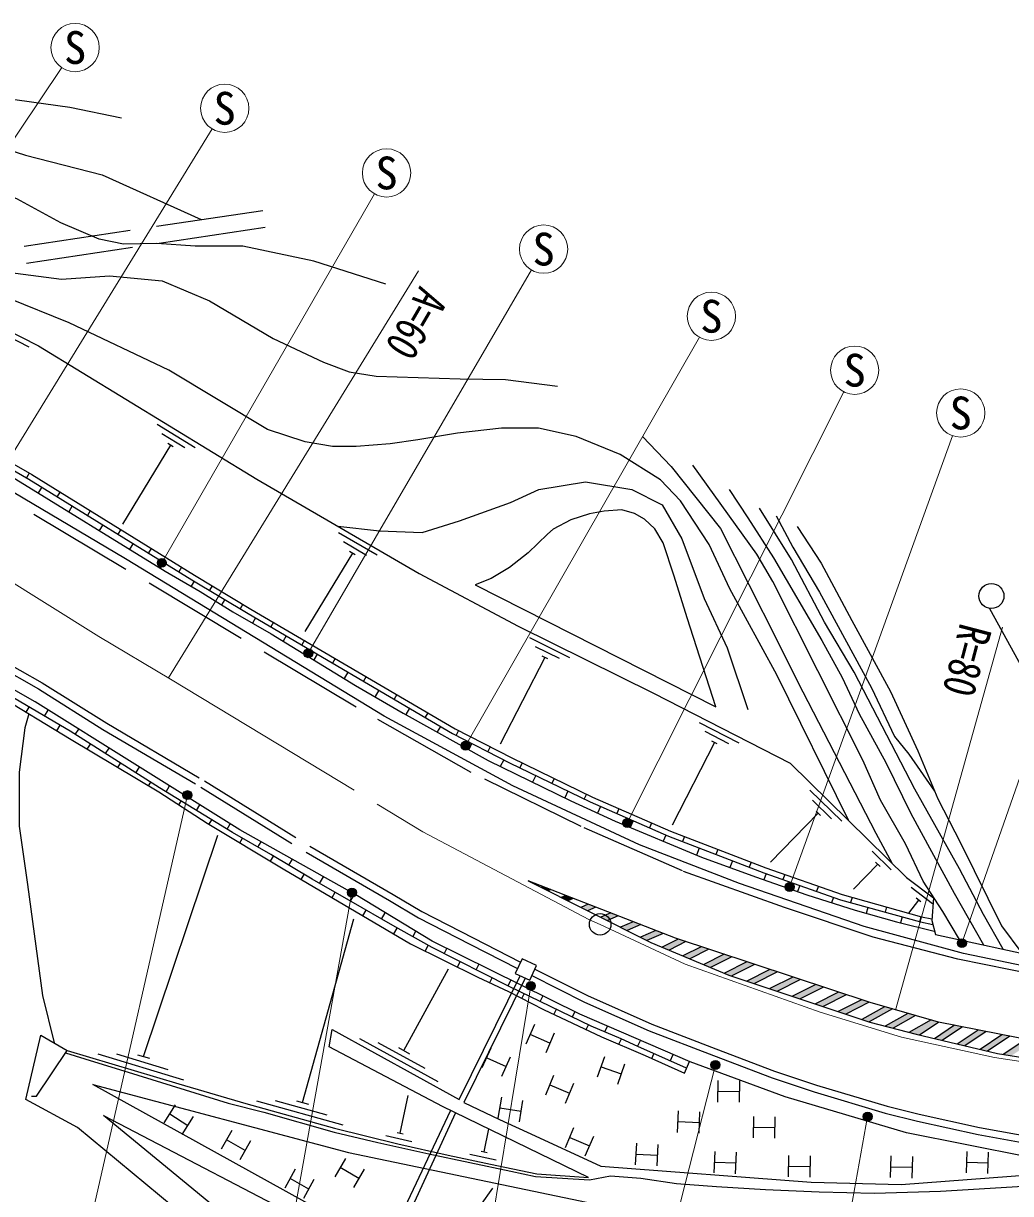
# Model space of a CAD drawing. Units: millimetres at full size, sheet at 1:1000; details may follow other scales. Extents: x 40000 to 680000, y 20000 to 380000.
# Drawn here: x 430116 to 485326, y 260016 to 325454 of the extents above; entities that cross this region are included whole.
import ezdxf
from ezdxf.enums import TextEntityAlignment as Align

# ---------------------------------------------------------------- set-up
doc = ezdxf.new("R2010")
doc.units = ezdxf.units.MM
doc.header["$LTSCALE"] = 1000
doc.linetypes.add('CHAIN', pattern=[18.5, 12, -1.5, 3.5, -1.5])
doc.linetypes.add('DASHED', pattern=[7.5, 6, -1.5])
for name, color, linetype, lineweight in [('M-BGD', 7, 'Continuous', 25), ('M-BMK', 2, 'CHAIN', 13), ('M-BMK-SRVR', 3, 'Continuous', 25), ('M-STR-HTXT', 7, 'Continuous', 13), ('M-STR-STRC', 7, 'Continuous', 25)]:
    doc.layers.add(name, color=color, linetype=linetype, lineweight=lineweight)
doc.styles.add('ＭＳ ゴシック', font='')
doc.styles.get('ＭＳ ゴシック').set_extended_font_data('MS Gothic')

msp = doc.modelspace()

# ---------------------------------------------------------------- hatches: boundary and pattern name
at = {"layer": 'M-STR-STRC'}
for points in [[(438101, 295352, -0.41421), (437922, 295047, -0.41421), (437617, 295227, -1)], [(446292, 290297, -0.41421), (446112, 289993, -0.41421), (445808, 290174, -1)], [(455087, 285123, -0.41421), (454909, 284818, -0.41421), (454604, 284996, -1)], [(439078, 282168, -1), (439504, 282430, -0.41421), (439422, 282086, -0.41421)], [(464125, 280821, -0.41421), (463963, 280507, -0.41421), (463649, 280669, -1)], [(448284, 276707, -1), (448698, 276988, -1)], [(459188, 277180), (459087, 277136), (459456, 276950), (459608, 277017)], [(473195, 277267, -0.41421), (473071, 276936, -0.41421), (472740, 277059, -1)], [(460865, 276526), (460446, 276690), (460194, 276579), (460562, 276393)], [(462123, 276036), (461704, 276200), (461300, 276022), (461669, 275836)], [(462775, 275280), (462406, 275465), (462682, 275586), (462962, 275709), (463381, 275546)], [(464639, 275056), (464220, 275219), (463512, 274909), (463881, 274723)], [(465897, 274566), (465478, 274729), (464619, 274352), (464987, 274166)], [(467165, 274105), (466738, 274246), (465838, 273794), (466225, 273633)], [(482830, 274127, -0.41421), (482711, 273794, -0.41421), (482378, 273914, -1)], [(468447, 273681), (468020, 273822), (467001, 273310), (467388, 273149)], [(469729, 273257), (469301, 273398), (468164, 272826), (468551, 272665)], [(471010, 272833), (470583, 272974), (469327, 272342), (469573, 272240), (469728, 272188)], [(472292, 272409), (471865, 272550), (470580, 271904), (471006, 271762)], [(458290, 271488, -1), (458699, 271776, -1)], [(473574, 271984), (473146, 272126), (471857, 271478), (472283, 271336)], [(474855, 271560), (474428, 271702), (473135, 271051), (473560, 270909)], [(476137, 271136), (475710, 271277), (474412, 270625), (474838, 270483)], [(477419, 270712), (476991, 270853), (475689, 270199), (476115, 270057)], [(478716, 270340), (478283, 270463), (477014, 269757), (477423, 269620)], [(480015, 269970), (479582, 270093), (478308, 269384), (478751, 269267)], [(481313, 269602), (481297, 269605), (480880, 269724), (479638, 269032), (480052, 268923), (480234, 268879)], [(482638, 269339), (482196, 269427), (481079, 268679), (481502, 268579)], [(483962, 269077), (483520, 269164), (482347, 268379), (482770, 268279)], [(485286, 268814), (484845, 268902), (483615, 268079), (484038, 267979)], [(486610, 268552), (486169, 268639), (484911, 267798), (485375, 267725)], [(468603, 267084, -1), (469035, 267335, -0.41421), (468945, 266994, -0.41421)], [(477126, 264177, -1), (477539, 264458, -1)]]:
    msp.add_hatch(color=256, dxfattribs=at).paths.add_polyline_path(points)

# ---------------------------------------------------------------- linework, layer by layer
at = {"layer": 'M-BGD', "linetype": 'DASHED'}
for p, q in [((430151, 312991), (444038, 315080)), ((430292, 312052), (444179, 314140))]:
    msp.add_line(p, q, dxfattribs=at)
at = {"layer": 'M-BGD'}
for p, q in [((430433, 307358), (428201, 308485)), ((439728, 301722), (437594, 303025)), ((439145, 301727), (437865, 302508)), ((438348, 301862), (435659, 297458)), ((438498, 301770), (438199, 301953)), ((430445, 300300), (430296, 300040)), ((431149, 299519), (430950, 299196)), ((432157, 299249), (432000, 298994)), ((432851, 298468), (432653, 298148)), ((433859, 298198), (433702, 297943)), ((434553, 297418), (434356, 297099)), ((435561, 297148), (435404, 296893)), ((449895, 295717), (447734, 296973)), ((449312, 295708), (448015, 296462)), ((436255, 296367), (436059, 296050)), ((437263, 296098), (437106, 295842)), ((448513, 295826), (445864, 291447)), ((448664, 295738), (448362, 295914)), ((437957, 295317), (437762, 295002)), ((438965, 295047), (438808, 294792)), ((439660, 294268), (439492, 293989)), ((440671, 294011), (440517, 293754)), ((441374, 293239), (441200, 292948)), ((442386, 292982), (442232, 292724)), ((443092, 292214), (442920, 291921)), ((444106, 291967), (443954, 291708)), ((444817, 291202), (444641, 290902)), ((445831, 290955), (445679, 290696)), ((460673, 289978), (458432, 291086)), ((460092, 289931), (458748, 290596)), ((446542, 290190), (446350, 289863)), ((447556, 289943), (447405, 289684)), ((459287, 289994), (456781, 285140)), ((459444, 289917), (459130, 290072)), ((448267, 289178), (448059, 288824)), ((449282, 288931), (449130, 288672)), ((449992, 288167), (449781, 287806)), ((451007, 287919), (450855, 287661)), ((430271, 286929), (430439, 287217)), ((431302, 286710), (431502, 287051)), ((451718, 287155), (451512, 286804)), ((452732, 286908), (452580, 286649)), ((431981, 285893), (432164, 286204)), ((433020, 285688), (433208, 285985)), ((453443, 286143), (453258, 285829)), ((470155, 285205), (467930, 286344)), ((454448, 285914), (454311, 285648)), ((469573, 285165), (468238, 285849)), ((468925, 285160), (468613, 285320)), ((433685, 284868), (433866, 285154)), ((434711, 284619), (434905, 284926)), ((455200, 285190), (455022, 284844)), ((456227, 284999), (456090, 284733)), ((468769, 285240), (466404, 280620)), ((435402, 283842), (435556, 284085)), ((456979, 284275), (456788, 283904)), ((458006, 284100), (457874, 283831)), ((436401, 283550), (436602, 283867)), ((458774, 283394), (458592, 283020)), ((437119, 282815), (437246, 283016)), ((438095, 282486), (438294, 282811)), ((459805, 283227), (459673, 282957)), ((460573, 282520), (460388, 282140)), ((461604, 282353), (461472, 282083)), ((475882, 280834), (474099, 282585)), ((438816, 281749), (438947, 281963)), ((439799, 281440), (439990, 281752)), ((462382, 281668), (462218, 281293)), ((463418, 281541), (463298, 281266)), ((475315, 280970), (474245, 282021)), ((474695, 281159), (474445, 281404)), ((440500, 280670), (440652, 280917)), ((464214, 280864), (464050, 280491)), ((465250, 280737), (465129, 280462)), ((474570, 281281), (471893, 278555)), ((441504, 280395), (441687, 280693)), ((436841, 267680), (440985, 280056)), ((442222, 279635), (442367, 279889)), ((443235, 279393), (443407, 279694)), ((466045, 280061), (465897, 279723)), ((467083, 279977), (466976, 279697)), ((443931, 278608), (444102, 278894)), ((467910, 279340), (467761, 278948)), ((468952, 279264), (468845, 278983)), ((478647, 278119), (477577, 279170)), ((444960, 278381), (445157, 278711)), ((469779, 278627), (469633, 278245)), ((470820, 278550), (470713, 278270)), ((477902, 278430), (476545, 277049)), ((478027, 278308), (477777, 278553)), ((445650, 277586), (445819, 277868)), ((446681, 277362), (446895, 277734)), ((471648, 277916), (471523, 277559)), ((472691, 277867), (472592, 277584)), ((447378, 276569), (447548, 276864)), ((473535, 277252), (473413, 276905)), ((474578, 277203), (474478, 276920)), ((480954, 276217), (479760, 277125)), ((448415, 276365), (448639, 276755)), ((475422, 276588), (475314, 276282)), ((476457, 276582), (476376, 276293)), ((480175, 276433), (479617, 275700)), ((480314, 276327), (480036, 276538)), ((449101, 275554), (449280, 275864)), ((450146, 275363), (450352, 275719)), ((477340, 276024), (477245, 275686)), ((478383, 276044), (478303, 275755)), ((480310, 275506), (480229, 275218)), ((445725, 265106), (448591, 275374)), ((450829, 274536), (451013, 274866)), ((479266, 275486), (479173, 275154)), ((451887, 274379), (452058, 274685)), ((452587, 273581), (452760, 273892)), ((453648, 273433), (453795, 273723)), ((454393, 272690), (454541, 272982)), ((451398, 268009), (453883, 272584)), ((455434, 272531), (455587, 272835)), ((456194, 271818), (456326, 272080)), ((457219, 271629), (457380, 271948)), ((457994, 270934), (458119, 271194)), ((459020, 270760), (459166, 271064)), ((459781, 270036), (459921, 270327)), ((460822, 269893), (460959, 270177)), ((458701, 269465), (458224, 268364)), ((459802, 268988), (459325, 267887)), ((461593, 269188), (461724, 269460)), ((462641, 269062), (462776, 269379)), ((448919, 268692), (453297, 266276)), ((449940, 268471), (452566, 267022)), ((459563, 268437), (458462, 268914)), ((463421, 268372), (463561, 268670)), ((464466, 268245), (464626, 268584)), ((434274, 267826), (439062, 266386)), ((435318, 267825), (438191, 266961)), ((436506, 267781), (437176, 267580)), ((451092, 268178), (451704, 267840)), ((455782, 267061), (456269, 268158)), ((456879, 266575), (457366, 267672)), ((462223, 266545), (462627, 267675)), ((465262, 267575), (465379, 267836)), ((466292, 267429), (466457, 267798)), ((456025, 267610), (457122, 267123)), ((462425, 267110), (463555, 266707)), ((463353, 266142), (463757, 267272)), ((459326, 265536), (459784, 266645)), ((468962, 265138), (468978, 266338)), ((459555, 266091), (460664, 265632)), ((460434, 265077), (460893, 266186)), ((468970, 265738), (470170, 265722)), ((470162, 265122), (470178, 266322)), ((443156, 265197), (447973, 263858)), ((444200, 265218), (447090, 264415)), ((445388, 265200), (446062, 265012)), ((451182, 263391), (451640, 265495)), ((456672, 264227), (456866, 265411)), ((457856, 264032), (458050, 265217)), ((437980, 263969), (438627, 264980)), ((438303, 264474), (439314, 263827)), ((454006, 264672), (450398, 257045)), ((454281, 264538), (450746, 256854)), ((456769, 264819), (457953, 264624)), ((466702, 263439), (466755, 264638)), ((467900, 263386), (467953, 264585)), ((438990, 263322), (439637, 264333)), ((466728, 264039), (467927, 263986)), ((470947, 263126), (470965, 264326)), ((470956, 263726), (472156, 263708)), ((472147, 263108), (472165, 264308)), ((441765, 263548), (441175, 262503)), ((450384, 263264), (451847, 262932)), ((451011, 263430), (451353, 263352)), ((455879, 262352), (456151, 263629)), ((460434, 262601), (460907, 263704)), ((460671, 263152), (461774, 262679)), ((461537, 262128), (462010, 263231)), ((442515, 262435), (441470, 263026)), ((442810, 262958), (442220, 261913)), ((464355, 261629), (464420, 262828)), ((465553, 261564), (465619, 262762)), ((448128, 261987), (447529, 260947)), ((455083, 262214), (456551, 261903)), ((455708, 262388), (456051, 262316)), ((464388, 262228), (465586, 262163)), ((468748, 261180), (468800, 262379)), ((468774, 261780), (469973, 261728)), ((469947, 261129), (469999, 262328)), ((472911, 260950), (472929, 262150)), ((474111, 260932), (474129, 262132)), ((478618, 260921), (478653, 262121)), ((479818, 260887), (479852, 262086)), ((482855, 261177), (482890, 262376)), ((482873, 261776), (484072, 261742)), ((484055, 261142), (484089, 262341)), ((445318, 261377), (444737, 260326)), ((448868, 260868), (447828, 261467)), ((449168, 261388), (448569, 260348)), ((472920, 261550), (474120, 261532)), ((478636, 261521), (479835, 261487)), ((446078, 260271), (445027, 260851)), ((446368, 260796), (445787, 259746)), ((456358, 260326), (455667, 259345))]:
    msp.add_line(p, q, dxfattribs=at)
for points in [[(435604, 320149), (432705, 320748), (429759, 321162), (427117, 321331), (421450, 321331), (413888, 320218), (412056, 319827), (407041, 318077), (406450, 317555), (406142, 317032), (406142, 316544)], [(407919, 316544), (408356, 317206), (409568, 317742), (411409, 318755), (414002, 319552), (416518, 319997), (419387, 320166), (422102, 320012), (426314, 319336), (430242, 318078), (434513, 316988), (440052, 314480)], [(450378, 310872), (446368, 312157), (442389, 312998), (439721, 312998), (437585, 313149), (435712, 313107), (434350, 313382), (432214, 314303), (429751, 315650), (427042, 316690), (423921, 317733), (420998, 318530), (418175, 319002), (416165, 319002), (413879, 318803), (412115, 318249), (410795, 317328), (410011, 316544)], [(412440, 315910), (414682, 316987), (416727, 317408), (419043, 317408), (421931, 316445), (424157, 314762), (426833, 312777), (429240, 311544), (432256, 311151), (434933, 311331), (437881, 311061), (440527, 309948), (444085, 307835), (446893, 306503), (448333, 305974), (449852, 305725), (454550, 305569), (457074, 305536), (459986, 305167)], [(401144, 313098), (401451, 313718), (403076, 314378), (405827, 316544), (410011, 316544), (414868, 315276), (420804, 312779), (427940, 308953), (430965, 307426), (443170, 299971), (452248, 294696), (457787, 291740), (465360, 287996), (472998, 284087), (479509, 277693), (481012, 276550), (480914, 275283), (481127, 274514), (487294, 273171), (487158, 272514)], [(487088, 272529), (482693, 273437), (477137, 274961), (470173, 277364), (464563, 279521), (457492, 282817), (450284, 286713), (435823, 295513), (426966, 300752), (422194, 303416), (415530, 306736), (410617, 308961), (406277, 310706), (401111, 312398), (395613, 313865), (391674, 314792), (388862, 315209), (385298, 315526), (382934, 315679), (382753, 315390)], [(401451, 313718), (404061, 312831), (406965, 311812), (410090, 310615), (412600, 309572), (415080, 308383), (416590, 307696), (421168, 305408), (423260, 304351), (426333, 302623), (428552, 301390), (430579, 300223), (439689, 294601), (442843, 292707), (454260, 286011), (457436, 284377), (461937, 282191), (466302, 280275), (471630, 278241), (475912, 276734), (480348, 275496), (480922, 275385)], [(401316, 313446), (403963, 312547), (406861, 311530), (409978, 310336), (412477, 309298), (414953, 308111), (416461, 307425), (421033, 305140), (423119, 304086), (426187, 302361), (428405, 301129), (430426, 299965), (439533, 294344), (442690, 292449), (454116, 285748), (457302, 284109), (461811, 281918), (466189, 279998), (471527, 277959), (475821, 276448), (480279, 275204), (480973, 275071)], [(476253, 280890), (472247, 289021), (469626, 293830), (468476, 296307), (466864, 298754), (465741, 299925), (463487, 301342), (461024, 302346), (458915, 302822), (456855, 302822), (454403, 302538), (452179, 302165), (450626, 301941), (448721, 301794), (447408, 301794), (445870, 302047), (443765, 302749), (438249, 306058), (432674, 308707), (429260, 310084)], [(464746, 302355), (466341, 300671), (469111, 297201), (472273, 290939), (473416, 288652), (477786, 280179), (478709, 278479)], [(482459, 274224), (481541, 275788), (480429, 277481), (479442, 279569), (478054, 282024), (477067, 284260), (472029, 294245), (471138, 295769), (467559, 300745)], [(429444, 300123), (438040, 294831), (440011, 293689), (441829, 292555), (443967, 291312), (448698, 288435), (451356, 286890), (456116, 284234), (460729, 281973), (463205, 280842), (468033, 278835), (471052, 277722), (473922, 276729), (476636, 275857), (478938, 275212), (481060, 274690)], [(447709, 297334), (450031, 297071), (452409, 296993), (454505, 297631), (457361, 298664), (458941, 299393), (461553, 299818), (464136, 299393), (465844, 298539), (466938, 296626), (468183, 293285), (469480, 290535), (470624, 287089)], [(469587, 299388), (470639, 297796), (472069, 295574), (474766, 290937), (475905, 288875), (476852, 286841), (478349, 284120), (479743, 281274), (482163, 276820), (483802, 273931)], [(467205, 267021), (464482, 268237), (463550, 268675), (461872, 269388), (457318, 271579), (452972, 273774), (450770, 275001), (448441, 276350), (446266, 277601), (443961, 278978), (441815, 280204), (437721, 282715), (432732, 285870), (426240, 289682), (423336, 291297), (420700, 292714), (417400, 294385), (414089, 296022), (410499, 297554), (407327, 298735)], [(484910, 273690), (483819, 275620), (482463, 278170), (479976, 282641), (476579, 289167), (474910, 291963), (473065, 295479), (471281, 298353)], [(472210, 297926), (473153, 296157), (474642, 293652), (477550, 288299), (478831, 285583), (479641, 284581), (481068, 282524)], [(473382, 297323), (474735, 295264), (476441, 292060), (478617, 288090), (480131, 284769), (481251, 282086), (482520, 279634), (484826, 274990), (485955, 273462)], [(484147, 292740), (486481, 288495), (494779, 272263)], [(489619, 261399), (479506, 263422), (472717, 265418), (467414, 267387), (461232, 270042), (452984, 274124), (448705, 276718), (442216, 280363), (430770, 287507), (427286, 289493)], [(428541, 287977), (432788, 285405), (437689, 282474), (440390, 280736), (444642, 278180), (451759, 273989), (455533, 272128)], [(430420, 286839), (430200, 286053), (429886, 283575), (429886, 280568), (430343, 277294), (431191, 271100), (431833, 268454)], [(451893, 249147), (438497, 259282), (433144, 263716), (430261, 265271), (431098, 268883), (432568, 268026), (438811, 266148), (442548, 265055), (447521, 263672), (451049, 262806), (453863, 262167), (456589, 261588), (458826, 261114), (461726, 260917), (453559, 264890), (447225, 268220), (447380, 269198), (454481, 265280), (457899, 272198)], [(458171, 272071), (454745, 265114), (456739, 264159), (458734, 263241), (462401, 261559), (474178, 260655), (479208, 260516), (487822, 261174), (487822, 260893), (489958, 260734)], [(455533, 272128), (457244, 271324), (459197, 270309), (462443, 268789), (464895, 267742), (467086, 266745), (467370, 267406)], [(430569, 265467), (430847, 265462), (432568, 268026)], [(432469, 267879), (434102, 267390), (435968, 266802), (441567, 265082), (443572, 264565), (447487, 263459), (449945, 262871), (452788, 262235), (457384, 261271), (458756, 260964), (461782, 260781), (462948, 261011), (464639, 260878), (466637, 260572), (468884, 260411), (471617, 260240), (474623, 260122), (477721, 260036), (481412, 260143), (486031, 260432)], [(447076, 254643), (440496, 259529), (434588, 264377), (447184, 257816), (451893, 255384), (465513, 249338), (473448, 247139), (480377, 245463), (480587, 246330), (468886, 249963), (460347, 252540), (453747, 255473), (450736, 256858), (433997, 266112), (448297, 262316), (462494, 259358), (473715, 255586), (486113, 252776), (480587, 246330)]]:
    msp.add_lwpolyline(points, dxfattribs=at)
at = {"layer": 'M-BGD', "linetype": 'DASHED'}
for points in [[(509762, 271640), (509753, 271235), (501023, 271092), (498275, 271092), (493695, 271291), (492969, 271309), (487188, 272143), (482373, 273133), (477640, 274352), (472679, 276011), (466976, 278056), (461307, 280550), (455155, 283557), (448727, 287216), (425908, 300864), (419752, 304198), (413543, 307197), (406639, 310123), (399943, 312279), (393917, 313782), (394024, 314238)], [(407823, 299753), (409165, 299278), (410354, 298795), (414083, 297236), (421722, 293480), (427993, 289918), (430953, 288240), (434566, 285973), (440035, 282747), (445924, 279101), (450598, 276402), (452209, 275445), (455085, 273972), (457750, 272597)], [(408632, 299891), (409307, 299652), (410507, 299165), (414249, 297601), (421910, 293834), (428191, 290266), (431158, 288583), (434774, 286314), (440242, 283089), (446129, 279444), (450800, 276747), (452402, 275795), (455268, 274327), (457919, 272960)], [(458711, 272568), (461660, 271092), (465269, 269485), (468849, 268112), (472129, 266869), (474464, 266082), (478424, 264898), (480205, 264457), (483596, 263704), (489714, 262612)], [(458542, 272205), (461489, 270730), (465116, 269115), (468706, 267738), (471994, 266492), (474342, 265701), (478318, 264512), (480113, 264067), (483517, 263312), (489674, 262212)]]:
    msp.add_lwpolyline(points, dxfattribs=at)
at = {"layer": 'M-BGD'}
for points in [[(455388, 294056), (468833, 287243), (467238, 292218), (466513, 294535), (465893, 296415), (465428, 297181), (464844, 297736), (464293, 298043), (463575, 298248), (462595, 298186), (461776, 298033), (460724, 297684), (459740, 297166), (459430, 296886), (458354, 295851), (457304, 295019), (456269, 294415)], [(457624, 272326), (458439, 271946), (458820, 272762), (458004, 273142)]]:
    msp.add_lwpolyline(points, close=True, dxfattribs=at)
msp.add_circle((484254, 293432), 700, dxfattribs=at)
at = {"layer": 'M-BMK'}
msp.add_lwpolyline([(427922, 295181), (434328, 291174), (438350, 288779), (452462, 280244), (461744, 275341), (462372, 275072), (467128, 272845), (474685, 270153), (479222, 268762), (484428, 267624), (490965, 266625)], dxfattribs=at)
at = {"layer": 'M-BMK-SRVR'}
msp.add_circle((462372, 275072), 600, dxfattribs=at)
at = {"layer": 'M-STR-HTXT'}
for p, q in [((420324, 305186), (432257, 322983)), ((428914, 300424), (440668, 319557)), ((437859, 295289), (449751, 315920)), ((438222, 288856), (452220, 311609)), ((446050, 290235), (458531, 311665)), ((454846, 285060), (467923, 307905)), ((463887, 280745), (476000, 304854)), ((472967, 277163), (482078, 302398)), ((482604, 274020), (491665, 300001)), ((478891, 270274), (484866, 291685)), ((439291, 282299), (431169, 246488)), ((448491, 276847), (442311, 242594)), ((458494, 271632), (453128, 238914)), ((468819, 267210), (460927, 236156)), ((477332, 264318), (473681, 244035))]:
    msp.add_line(p, q, dxfattribs=at)
for centre in [(433009, 324104), (441374, 320707), (450426, 317090), (459211, 312832), (468593, 309077), (476606, 306060), (482537, 303668)]:
    msp.add_circle(centre, 1350, dxfattribs=at)
at = {"layer": 'M-STR-STRC'}
for p, q in [((459188, 277180), (459087, 277136)), ((459608, 277017), (459456, 276950)), ((460446, 276690), (460194, 276579)), ((460865, 276526), (460562, 276393)), ((461704, 276200), (461300, 276022)), ((462123, 276036), (461669, 275836)), ((462962, 275709), (462406, 275465)), ((463381, 275546), (462775, 275280)), ((464220, 275219), (463512, 274909)), ((464639, 275056), (463881, 274723)), ((465478, 274729), (464619, 274352)), ((465897, 274566), (464987, 274166)), ((466738, 274246), (465838, 273794)), ((467165, 274105), (466225, 273633)), ((468020, 273822), (467001, 273310)), ((468447, 273681), (467388, 273149)), ((469301, 273398), (468164, 272826)), ((469729, 273257), (468551, 272665)), ((470583, 272974), (469327, 272342)), ((471010, 272833), (469728, 272188)), ((471865, 272550), (470580, 271904)), ((472292, 272409), (471006, 271762)), ((473146, 272126), (471857, 271478)), ((473574, 271984), (472283, 271336)), ((474428, 271702), (473135, 271051)), ((474855, 271560), (473560, 270909)), ((475710, 271277), (474412, 270625)), ((476137, 271136), (474838, 270483)), ((476991, 270853), (475689, 270199)), ((477419, 270712), (476115, 270057)), ((478283, 270463), (477014, 269757)), ((478716, 270340), (477423, 269620)), ((479582, 270093), (478308, 269384)), ((480015, 269970), (478751, 269267)), ((480880, 269724), (479638, 269032)), ((481313, 269602), (480234, 268879)), ((482196, 269427), (481079, 268679)), ((482638, 269339), (481502, 268579)), ((483520, 269164), (482347, 268379)), ((483962, 269077), (482770, 268279)), ((484845, 268902), (483615, 268079)), ((485286, 268814), (484038, 267979)), ((486169, 268639), (484911, 267798))]:
    msp.add_line(p, q, dxfattribs=at)
for points in [[(458350, 277507), (465200, 274059), (469573, 272240), (477453, 269610), (480052, 268923), (484587, 267849), (489911, 267014), (493012, 266601), (497095, 266348), (504109, 266534), (510028, 266917), (517635, 267961)], [(517635, 267961), (498165, 267461), (492927, 267739), (487932, 268290), (481297, 269605), (477468, 270695), (466589, 274296), (458350, 277507)]]:
    msp.add_lwpolyline(points, dxfattribs=at)
for centre in [(437859, 295289), (446050, 290235), (454846, 285060), (439291, 282299), (463887, 280745), (448491, 276847), (472967, 277163), (482604, 274020), (458494, 271632), (468819, 267210), (477332, 264318)]:
    msp.add_circle(centre, 250, dxfattribs=at)

# ---------------------------------------------------------------- texts
at = {"layer": 'M-STR-HTXT', "style": 'ＭＳ ゴシック'}
for p in [(433009, 324104), (441374, 320707), (450426, 317090), (459211, 312832), (468593, 309077), (476606, 306060), (482537, 303668)]:
    msp.add_text('S', height=1833, dxfattribs=at).set_placement(p, align=Align.MIDDLE_CENTER)
at = {"layer": 'M-STR-HTXT', "style": 'ＭＳ ゴシック', "width": 0.8}
for s, rotation, p in [('A=60', 239.7, (450828, 309391)), ('R=80', 255.337, (481478, 290194))]:
    msp.add_text(s, height=1833, rotation=rotation, dxfattribs=at).set_placement(p, align=Align.BOTTOM_CENTER)

doc.saveas('drawing.dxf')
